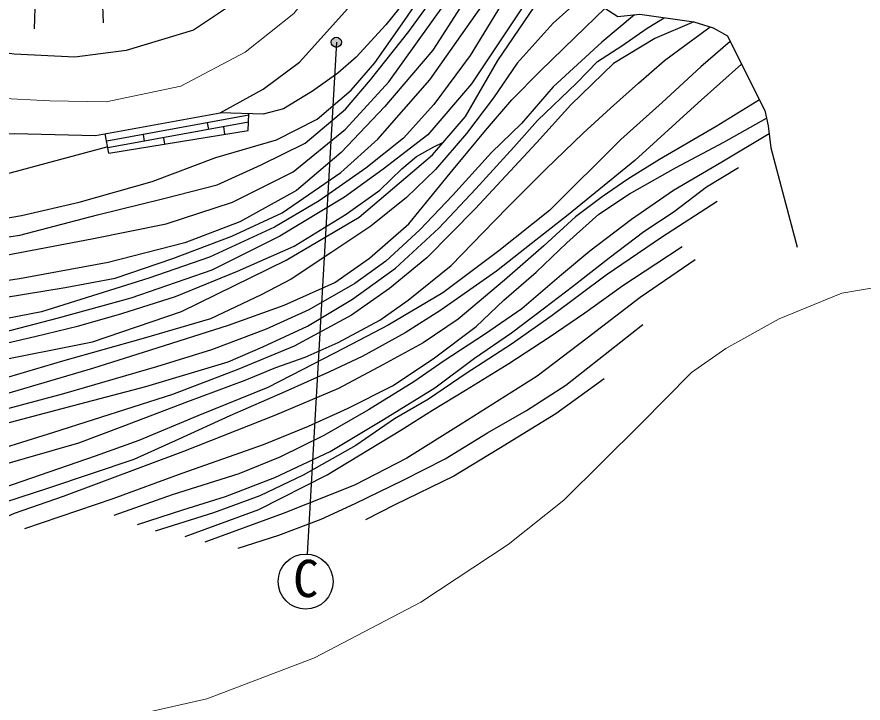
# Model space of a CAD drawing. Units: millimetres at full size, sheet at 1:1000; details may follow other scales. Extents: x 40000 to 680000, y 20000 to 380000.
# Drawn here: x 396920 to 438470, y 260389 to 294091 of the extents above; entities that cross this region are included whole.
import ezdxf
from ezdxf.enums import TextEntityAlignment as Align

# ---------------------------------------------------------------- set-up
doc = ezdxf.new("R2010")
doc.units = ezdxf.units.MM
doc.header["$LTSCALE"] = 1000
doc.linetypes.add('CHAIN', pattern=[18.5, 12, -1.5, 3.5, -1.5])
for name, color, linetype, lineweight in [('M-BGD', 7, 'Continuous', 25), ('M-BGD-EXST', 7, 'Continuous', 25), ('M-BMK', 2, 'CHAIN', 13), ('M-STR-HTXT', 7, 'Continuous', 13)]:
    doc.layers.add(name, color=color, linetype=linetype, lineweight=lineweight)
doc.styles.add('ＭＳ ゴシック', font='')
doc.styles.get('ＭＳ ゴシック').set_extended_font_data('MS Gothic')

msp = doc.modelspace()

# ---------------------------------------------------------------- hatches: boundary and pattern name
at = {"layer": 'M-BGD-EXST'}
msp.add_hatch(color=256, dxfattribs=at).paths.add_polyline_path([(412386, 292726, 0.41421), (412725, 292626, 0.41421), (412825, 292965, 1)])

# ---------------------------------------------------------------- linework, layer by layer
at = {"layer": 'M-BGD'}
for p, q in [((397836, 295811), (397766, 293500)), ((401167, 293806), (401091, 295728)), ((408302, 289263), (401329, 287987)), ((408289, 288923), (401388, 287660)), ((406261, 288890), (406321, 288563)), ((401436, 287399), (401261, 288354)), ((407060, 288698), (407120, 288324)), ((403114, 288313), (403174, 287987)), ((404112, 288158), (404163, 287843)), ((401379, 287712), (390141, 284676))]:
    msp.add_line(p, q, dxfattribs=at)
for points in [[(440703, 322046), (438216, 323052), (435540, 324114), (433831, 324645), (431496, 324911), (428299, 325217), (425261, 323528), (423287, 319184), (417473, 310620), (415611, 307820), (413671, 302907), (413453, 302097), (411416, 298303), (410066, 296832), (407905, 294988), (405591, 293447), (402278, 292446), (399769, 292111), (396781, 292255), (394510, 292565)], [(371302, 276567), (373904, 277520), (376629, 278109), (379745, 279115), (383648, 280243), (387733, 281114), (391548, 281808), (396369, 282397), (400599, 283194), (404250, 283925), (407509, 284999), (410492, 286490), (413050, 288583), (415176, 290905), (417909, 294715), (419910, 297590), (420475, 298826)], [(371519, 278076), (372511, 278530), (374308, 279173), (375783, 279615), (376878, 279922), (378899, 280406), (381089, 280722), (383406, 281122), (387432, 281787), (390587, 282343), (393504, 282847), (397057, 283377), (400883, 284363), (404127, 285166), (406745, 285850), (408917, 286831), (411082, 287892), (413060, 289562), (414286, 291002), (416157, 293380), (417605, 295367), (419226, 297451), (420113, 298813)], [(390198, 283093), (392585, 283600), (394930, 283959), (397152, 284340), (399983, 284995), (403559, 286011), (406686, 287193), (409665, 288059), (411658, 289077), (413327, 290492), (414495, 291835), (416073, 294080), (417349, 295980), (418896, 298770)], [(416440, 298681), (420784, 298838), (420928, 297917), (421513, 297284), (426424, 294118), (427507, 294218), (430162, 293847), (431105, 293561), (431805, 293165), (432292, 292192), (433651, 289499), (433804, 288747), (433935, 287656), (435235, 282780)], [(327027, 279115), (331473, 280123), (336776, 281233), (341200, 281892), (344604, 282190), (348758, 282238), (353607, 282078), (361435, 281248), (363096, 281403), (372708, 282320), (378238, 284264), (382265, 286301), (389559, 288019), (391008, 288191), (396779, 288363), (400780, 288265), (406904, 289387), (409008, 290539), (410789, 291863), (413761, 295171), (416440, 298681)], [(416315, 298517), (416426, 297365), (416073, 296075), (415665, 294474), (415027, 293700), (413582, 292122), (412676, 291321), (411430, 290442), (410013, 289575), (409017, 289308), (406904, 289387)], [(420928, 297917), (419583, 295958), (417344, 292452), (414973, 289675), (412843, 287433), (410647, 285566), (407862, 284027), (405170, 283001), (401395, 282032), (397042, 281228), (394468, 280851), (390358, 280298), (386481, 279395), (382050, 278113), (378815, 277122), (376629, 276481), (373393, 275869), (371029, 275458)], [(370973, 274736), (373862, 275273), (376761, 275813), (379585, 276414), (382168, 277044), (385022, 277885), (387238, 278534), (389924, 279139), (392723, 279612), (395182, 280122), (399283, 280800), (401736, 281252), (404570, 282228), (407475, 283323), (409952, 284465), (412821, 286449), (414642, 288086), (417199, 291008), (419535, 294318), (421022, 296386), (421575, 297244)], [(422041, 296944), (420526, 294392), (419176, 292201), (417395, 289788), (415897, 288135), (414056, 286654), (411763, 285064), (409565, 283771), (406379, 282285), (403404, 281261), (398127, 279603), (393308, 278672), (384554, 276831), (379290, 275554), (373995, 274651), (370927, 274136)], [(422943, 296362), (421624, 294389), (419242, 290808), (417100, 288307), (414898, 286606), (413003, 285233), (409827, 283318), (406499, 281655), (402516, 280270), (398876, 279278), (394414, 278119), (390406, 277136), (386297, 276179), (382599, 275282), (379040, 274602), (375806, 273915), (373468, 273315), (370724, 272926)], [(370668, 271387), (376082, 272877), (381314, 274153), (386734, 275243), (391749, 276301), (395518, 277111), (400626, 278138), (405004, 279614), (410143, 282136), (413725, 284253), (417319, 287323), (418940, 289203), (420542, 291944), (422605, 294990), (423437, 296043)], [(424784, 295175), (423257, 293784), (421492, 291824), (420315, 290115), (418992, 288357), (417479, 286604), (416050, 285219), (414305, 283813), (412339, 282498), (410388, 281211), (408906, 280433), (406431, 279258), (403118, 278296), (399156, 277186), (395612, 276133), (392203, 275191), (386940, 273814), (382068, 272777), (378423, 272031), (374460, 271103), (371930, 270455), (370564, 270077)], [(370707, 268940), (372933, 269604), (375628, 270327), (379473, 271185), (382763, 271987), (386505, 272953), (392738, 274520), (396428, 275595), (400641, 276843), (403488, 277744), (407304, 278943), (410049, 279932), (412530, 281042), (414233, 282243), (416159, 283925), (418196, 286411), (419926, 288513), (421215, 290021), (422621, 291431), (424321, 293081), (425801, 294520)], [(427253, 294195), (425642, 292849), (423245, 290649), (421703, 288864), (420230, 287435), (418304, 285324), (416711, 283634), (415040, 282101), (413507, 281004), (411250, 279709), (409162, 278755), (406476, 277735), (403776, 276910), (399205, 275581), (395031, 274472), (388051, 272555), (381356, 270896), (376514, 269652), (373888, 269073), (372078, 268532), (370818, 268128)], [(430162, 293847), (428243, 293037), (426210, 291797), (424118, 289780), (422429, 287913), (419416, 284658), (417050, 282252), (415213, 280753), (413354, 279444), (410538, 277917), (407771, 276777), (404561, 275553), (398721, 273681), (394722, 272428), (390126, 271116), (385106, 269743), (380719, 268699), (377309, 267951), (373489, 267205), (371206, 266515)], [(395161, 273807), (399701, 274999), (403252, 275937), (407287, 277142), (408995, 277894), (411186, 278903), (413395, 280222), (415514, 281758), (417633, 283715), (419453, 285649), (421319, 287698), (422490, 289002), (424402, 290841), (425433, 291901), (426629, 292678), (427869, 293544), (428695, 294052)], [(396015, 272040), (399952, 273179), (402094, 273967), (405318, 275197), (408124, 276255), (409640, 276868), (411073, 277382), (412687, 278093), (414743, 279200), (416139, 280184), (418243, 281876), (419809, 283504), (421016, 284738), (422897, 286618), (424725, 288374), (426073, 289615), (427435, 290833), (428725, 291943), (429776, 292732), (430450, 293221), (430965, 293603)], [(431946, 292884), (430505, 291643), (428612, 289894), (426577, 288070), (423066, 284584), (420586, 282597), (417834, 280542), (415150, 278945), (412992, 277813), (410928, 276758), (409244, 275885), (405797, 274501), (402900, 273279), (400757, 272509), (396267, 270958), (392598, 270073), (389012, 269138), (384100, 268130), (380356, 267254), (377678, 266782), (374532, 265866), (371788, 264841)], [(432505, 291771), (430373, 289865), (427260, 287043), (423987, 284370), (422176, 282939), (420472, 281610), (417742, 279684), (415989, 278570), (413871, 277415), (412266, 276658), (410083, 275669), (407377, 274500), (404864, 273355), (402668, 272355), (398478, 270950), (394081, 269527), (391176, 268599), (387776, 267751), (383755, 266976), (380061, 266200), (376714, 265079), (373898, 264283)], [(433391, 290014), (431259, 288704), (428480, 287084), (426912, 286124), (425659, 285258), (424348, 284264), (422788, 282854), (420856, 281157), (418581, 279246), (416860, 278087), (414882, 276999), (412709, 275839), (409613, 274528), (405096, 272745), (399188, 270540), (396785, 269708), (393833, 268385)], [(401436, 287399), (408273, 288512), (408304, 289334)], [(397307, 268968), (401652, 270444), (405027, 271681), (409036, 273089), (411231, 273991), (413187, 274871), (415365, 275979), (417363, 277293), (419477, 278891), (420836, 280173), (422421, 281551), (423930, 282994), (425490, 284399), (427001, 285396), (429257, 286684), (431629, 287934), (433728, 289123)], [(433852, 288353), (431542, 286954), (429155, 285562), (427099, 284141), (425057, 282583), (423653, 281417), (421707, 279750), (419883, 278500), (417897, 277207), (416403, 276165), (414179, 274793), (411990, 273526), (409828, 272470), (407817, 271655), (404538, 270613), (401684, 269601)], [(395319, 277819), (397804, 278395), (399958, 278910), (402074, 279519), (404705, 280358), (407755, 281596), (410538, 282834), (413084, 284405), (414742, 285584), (415820, 286637), (416543, 287237), (417389, 287707), (417840, 287927)], [(402846, 269164), (405074, 269888), (407165, 270530), (409584, 271473), (412299, 272738), (414921, 274324), (417449, 275872), (419394, 277334), (421204, 278579), (422819, 279806), (424198, 280855), (426009, 282252), (427706, 283548), (429196, 284527), (430783, 285741), (432356, 286692)], [(431307, 285026), (428574, 283261), (425859, 281402), (423200, 279432), (421206, 278013), (418975, 276581), (417134, 275318), (415457, 274347), (413560, 273046), (410982, 271577), (408849, 270569), (406566, 269728), (403707, 268836)], [(405174, 268570), (408804, 269902), (412154, 271602), (415775, 273793), (417319, 274778), (418955, 275763), (421078, 277069), (423049, 278369), (424799, 279562), (426677, 280901), (428295, 281960), (429578, 282815)], [(430217, 282159), (427518, 280309), (424917, 278313), (422459, 276453), (418737, 274088), (416071, 272412), (413491, 271096), (409999, 269696), (406139, 268295)], [(407791, 267996), (409788, 268636), (411855, 269420), (413534, 270194), (415878, 271336), (417943, 272393), (420020, 273659), (421936, 274753), (423881, 276006), (427648, 278977)], [(425762, 276310), (423375, 274589), (420591, 272884), (418374, 271529), (415484, 270125), (414032, 269391)]]:
    msp.add_lwpolyline(points, dxfattribs=at)
at = {"layer": 'M-BGD-EXST'}
msp.add_line((412605, 292846), (411175, 267706), dxfattribs=at)
for centre, radius in [((412605, 292846), 250), ((411098, 266358), 1350)]:
    msp.add_circle(centre, radius, dxfattribs=at)
at = {"layer": 'M-BMK'}
msp.add_lwpolyline([(368795, 284248), (373521, 285275), (379190, 287139), (383421, 288970), (386469, 289780), (389215, 290237), (391663, 290325), (398534, 289974), (401298, 289922), (404967, 290682), (408121, 292357), (410524, 294266), (412532, 296820), (415270, 301406), (417276, 304092), (419467, 306407), (422123, 308662), (424765, 310574), (428320, 312327), (432112, 313727), (435916, 314549), (438866, 314844)], dxfattribs=at)
at = {"layer": 'M-STR-HTXT'}
msp.add_lwpolyline([(333669, 249730), (359998, 253511), (371465, 255096), (384876, 257043), (398795, 258915), (406251, 260597), (411533, 262604), (416756, 265346), (421037, 268172), (423773, 270352), (427562, 274097), (430050, 276620), (431725, 277797), (434346, 279255), (437422, 280519), (440227, 280999), (442992, 280923), (446294, 280031), (447804, 279162)], dxfattribs=at)

# ---------------------------------------------------------------- texts
at = {"layer": 'M-BGD-EXST', "style": 'ＭＳ ゴシック'}
msp.add_text('C', height=1833, rotation=358.508, dxfattribs=at).set_placement((410443, 265065), align=Align.BOTTOM_LEFT)

doc.saveas('drawing.dxf')
